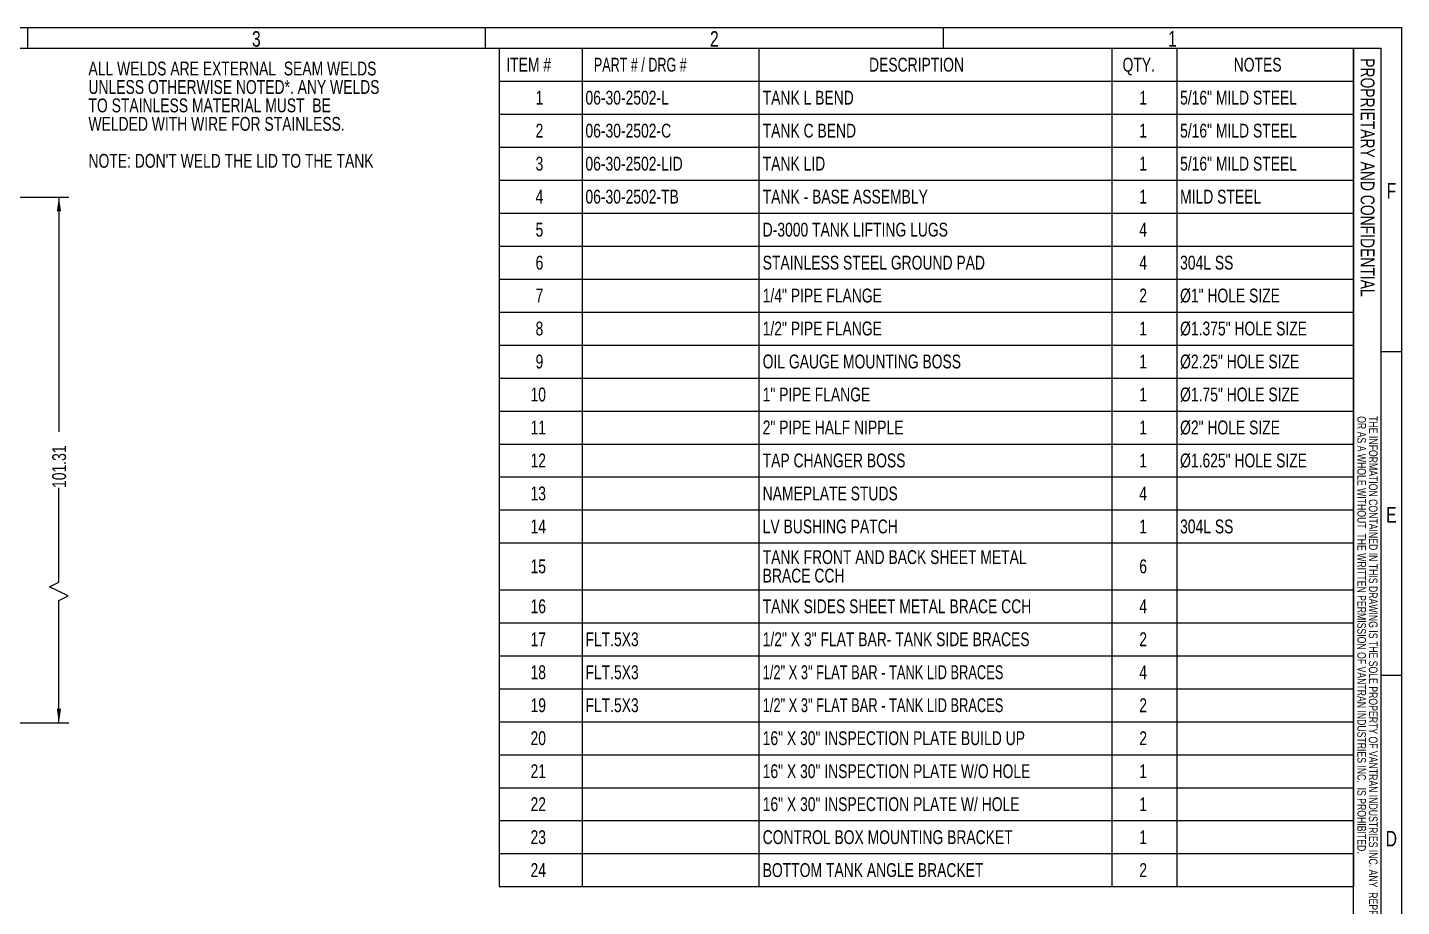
# Model space of a CAD drawing. Header units: inches. Extents: x 0 to 430, y 0 to 304.
# Drawn here: x 215 to 429.9, y 166.5 to 304 of the extents above; entities that cross this region are included whole.
import ezdxf

# ---------------------------------------------------------------- set-up
doc = ezdxf.new("R2010")
doc.units = ezdxf.units.IN
doc.header["$LTSCALE"] = 26
doc.header["$MEASUREMENT"] = 0
doc.layers.add('FORMAT', color=7, linetype='Continuous')
doc.styles.add('SLDTEXTSTYLE0', font='TXT', dxfattribs={"width": 0.75})
doc.styles.add('SLDTEXTSTYLE2', font='TXT', dxfattribs={"width": 0.678571})
doc.styles.add('SLDTEXTSTYLE3', font='TXT', dxfattribs={"width": 0.694444})
doc.dimstyles.new('SLDDIMSTYLE1', dxfattribs={"dimtxt": 2.208984, "dimasz": 2.208984, "dimexe": 0, "dimexo": 0.0625, "dimgap": 0.552246, "dimtad": 0, "dimrnd": 1e-09, "dimzin": 12, "dimdsep": 46, "dimtxsty": 'SLDTEXTSTYLE0', "dimsah": 1, "dimcen": 0.09, "dimadec": 0, "dimazin": 3, "dimtfac": 1, "dimtofl": 0, "dimtmove": 0, "dimatfit": 3, "dimfxl": 0, "dimfrac": 2, "dimtolj": 1, "dimtzin": 12, "dimarcsym": 0})

# ---------------------------------------------------------------- blocks, each defined once
blk = doc.blocks.new('SW_NOTE_0')
at = {"layer": 'FORMAT', "color": 0, "char_height": 2.1667, "attachment_point": 1, "style": 'SLDTEXTSTYLE0'}
for s, insert in [('ALL WELDS ARE EXTERNAL  SEAM WELDS', (0, 2.79)), ('UNLESS OTHERWISE NOTED*. ANY WELDS', (0, -0.1)), ('TO STAINLESS MATERIAL MUST  BE', (0, -2.98)), ('WELDED WITH WIRE FOR STAINLESS.', (0, -5.87)), ("NOTE: DON'T WELD THE LID TO THE TANK", (0, -11.65))]:
    blk.add_mtext(s, dxfattribs=dict(at, insert=insert))
blk = doc.blocks.new('SW_NOTE_0_1')
at = {"color": 0, "linetype": 'Continuous', "lineweight": 0, "attachment_point": 1, "rotation": 270, "style": 'SLDTEXTSTYLE0'}
for s, insert, char_height in [('OR AS A WHOLE WITHOUT  THE WRITTEN PERMISSION OF VANTRAN INDUSTRIES INC.  IS PROHIBITED.', (-0.06, 0), 1.3542), ('THE INFORMATION CONTAINED IN THIS DRAWING IS THE SOLE PROPERTY OF VANTRAN INDUSTRIES INC. ANY  REPRODUCTION IN PART', (1.75, 0), 1.35417)]:
    blk.add_mtext(s, dxfattribs=dict(at, insert=insert, char_height=char_height))
blk = doc.blocks.new('SW_TABLEANNOTATION_0')
at = {"layer": 'FORMAT', "color": 0}
for p, q in [((0, 0), (0, -5.16)), ((0, 0), (13, 0)), ((13, 0), (13, -5.16)), ((13, 0), (40.62, 0)), ((40.62, 0), (40.62, -5.16)), ((40.62, 0), (95.87, 0)), ((95.87, 0), (95.87, -5.16)), ((95.87, 0), (106.03, 0)), ((106.03, 0), (106.03, -5.16)), ((106.03, 0), (133.66, 0)), ((133.66, 0), (133.66, -5.16)), ((0, -5.16), (13, -5.16)), ((0, -5.16), (0, -10.32)), ((13, -5.16), (40.62, -5.16)), ((13, -5.16), (13, -10.32)), ((40.62, -5.16), (95.87, -5.16)), ((40.62, -5.16), (40.62, -10.32)), ((95.87, -5.16), (106.03, -5.16)), ((95.87, -5.16), (95.87, -10.32)), ((106.03, -5.16), (133.66, -5.16)), ((106.03, -5.16), (106.03, -10.32)), ((133.66, -5.16), (133.66, -10.32)), ((0, -10.32), (0, -15.48)), ((0, -10.32), (13, -10.32)), ((13, -10.32), (13, -15.48)), ((13, -10.32), (40.62, -10.32)), ((40.62, -10.32), (40.62, -15.48)), ((40.62, -10.32), (95.87, -10.32)), ((95.87, -10.32), (95.87, -15.48)), ((95.87, -10.32), (106.03, -10.32)), ((106.03, -10.32), (106.03, -15.48)), ((106.03, -10.32), (133.66, -10.32)), ((133.66, -10.32), (133.66, -15.48)), ((0, -15.48), (0, -20.64)), ((0, -15.48), (13, -15.48)), ((13, -15.48), (13, -20.64)), ((13, -15.48), (40.62, -15.48)), ((40.62, -15.48), (40.62, -20.64)), ((40.62, -15.48), (95.87, -15.48)), ((95.87, -15.48), (95.87, -20.64)), ((95.87, -15.48), (106.03, -15.48)), ((106.03, -15.48), (106.03, -20.64)), ((106.03, -15.48), (133.66, -15.48)), ((133.66, -15.48), (133.66, -20.64)), ((0, -20.64), (0, -25.79)), ((0, -20.64), (13, -20.64)), ((13, -20.64), (13, -25.79)), ((13, -20.64), (40.62, -20.64)), ((40.62, -20.64), (40.62, -25.79)), ((40.62, -20.64), (95.87, -20.64)), ((95.87, -20.64), (95.87, -25.79)), ((95.87, -20.64), (106.03, -20.64)), ((106.03, -20.64), (106.03, -25.79)), ((106.03, -20.64), (133.66, -20.64)), ((133.66, -20.64), (133.66, -25.79)), ((0, -25.79), (0, -30.95)), ((0, -25.79), (13, -25.79)), ((13, -25.79), (13, -30.95)), ((13, -25.79), (40.62, -25.79)), ((40.62, -25.79), (40.62, -30.95)), ((40.62, -25.79), (95.87, -25.79)), ((95.87, -25.79), (95.87, -30.95)), ((95.87, -25.79), (106.03, -25.79)), ((106.03, -25.79), (106.03, -30.95)), ((106.03, -25.79), (133.66, -25.79)), ((133.66, -25.79), (133.66, -30.95)), ((0, -30.95), (0, -36.11)), ((0, -30.95), (13, -30.95)), ((13, -30.95), (13, -36.11)), ((13, -30.95), (40.62, -30.95)), ((40.62, -30.95), (40.62, -36.11)), ((40.62, -30.95), (95.87, -30.95)), ((95.87, -30.95), (95.87, -36.11)), ((95.87, -30.95), (106.03, -30.95)), ((106.03, -30.95), (106.03, -36.11)), ((106.03, -30.95), (133.66, -30.95)), ((133.66, -30.95), (133.66, -36.11)), ((0, -36.11), (0, -41.27)), ((0, -36.11), (13, -36.11)), ((13, -36.11), (13, -41.27)), ((13, -36.11), (40.62, -36.11)), ((40.62, -36.11), (40.62, -41.27)), ((40.62, -36.11), (95.87, -36.11)), ((95.87, -36.11), (95.87, -41.27)), ((95.87, -36.11), (106.03, -36.11)), ((106.03, -36.11), (106.03, -41.27)), ((106.03, -36.11), (133.66, -36.11)), ((133.66, -36.11), (133.66, -41.27)), ((0, -41.27), (0, -46.43)), ((0, -41.27), (13, -41.27)), ((13, -41.27), (13, -46.43)), ((13, -41.27), (40.62, -41.27)), ((40.62, -41.27), (40.62, -46.43)), ((40.62, -41.27), (95.87, -41.27)), ((95.87, -41.27), (95.87, -46.43)), ((95.87, -41.27), (106.03, -41.27)), ((106.03, -41.27), (106.03, -46.43)), ((106.03, -41.27), (133.66, -41.27)), ((133.66, -41.27), (133.66, -46.43)), ((0, -46.43), (0, -51.59)), ((0, -46.43), (13, -46.43)), ((13, -46.43), (13, -51.59)), ((13, -46.43), (40.62, -46.43)), ((40.62, -46.43), (40.62, -51.59)), ((40.62, -46.43), (95.87, -46.43)), ((95.87, -46.43), (95.87, -51.59)), ((95.87, -46.43), (106.03, -46.43)), ((106.03, -46.43), (106.03, -51.59)), ((106.03, -46.43), (133.66, -46.43)), ((133.66, -46.43), (133.66, -51.59)), ((0, -51.59), (0, -56.75)), ((0, -51.59), (13, -51.59)), ((13, -51.59), (13, -56.75)), ((13, -51.59), (40.62, -51.59)), ((40.62, -51.59), (40.62, -56.75)), ((40.62, -51.59), (95.87, -51.59)), ((95.87, -51.59), (95.87, -56.75)), ((95.87, -51.59), (106.03, -51.59)), ((106.03, -51.59), (106.03, -56.75)), ((106.03, -51.59), (133.66, -51.59)), ((133.66, -51.59), (133.66, -56.75)), ((0, -56.75), (0, -61.91)), ((0, -56.75), (13, -56.75)), ((13, -56.75), (13, -61.91)), ((13, -56.75), (40.62, -56.75)), ((40.62, -56.75), (40.62, -61.91)), ((40.62, -56.75), (95.87, -56.75)), ((95.87, -56.75), (95.87, -61.91)), ((95.87, -56.75), (106.03, -56.75)), ((106.03, -56.75), (106.03, -61.91)), ((106.03, -56.75), (133.66, -56.75)), ((133.66, -56.75), (133.66, -61.91)), ((0, -61.91), (0, -67.07)), ((0, -61.91), (13, -61.91)), ((13, -61.91), (13, -67.07)), ((13, -61.91), (40.62, -61.91)), ((40.62, -61.91), (40.62, -67.07)), ((40.62, -61.91), (95.87, -61.91)), ((95.87, -61.91), (95.87, -67.07)), ((95.87, -61.91), (106.03, -61.91)), ((106.03, -61.91), (106.03, -67.07)), ((106.03, -61.91), (133.66, -61.91)), ((133.66, -61.91), (133.66, -67.07)), ((0, -67.07), (0, -72.22)), ((0, -67.07), (13, -67.07)), ((13, -67.07), (13, -72.22)), ((13, -67.07), (40.62, -67.07)), ((40.62, -67.07), (40.62, -72.22)), ((40.62, -67.07), (95.87, -67.07)), ((95.87, -67.07), (95.87, -72.22)), ((95.87, -67.07), (106.03, -67.07)), ((106.03, -67.07), (106.03, -72.22)), ((106.03, -67.07), (133.66, -67.07)), ((133.66, -67.07), (133.66, -72.22)), ((0, -72.22), (0, -77.38)), ((0, -72.22), (13, -72.22)), ((13, -72.22), (13, -77.38)), ((13, -72.22), (40.62, -72.22)), ((40.62, -72.22), (40.62, -77.38)), ((40.62, -72.22), (95.87, -72.22)), ((95.87, -72.22), (95.87, -77.38)), ((95.87, -72.22), (106.03, -72.22)), ((106.03, -72.22), (106.03, -77.38)), ((106.03, -72.22), (133.66, -72.22)), ((133.66, -72.22), (133.66, -77.38)), ((0, -77.38), (0, -84.72)), ((0, -77.38), (13, -77.38)), ((13, -77.38), (13, -84.72)), ((13, -77.38), (40.62, -77.38)), ((40.62, -77.38), (40.62, -84.72)), ((40.62, -77.38), (95.87, -77.38)), ((95.87, -77.38), (95.87, -84.72)), ((95.87, -77.38), (106.03, -77.38)), ((106.03, -77.38), (106.03, -84.72)), ((106.03, -77.38), (133.66, -77.38)), ((133.66, -77.38), (133.66, -84.72)), ((0, -84.72), (0, -89.88)), ((0, -84.72), (13, -84.72)), ((13, -84.72), (13, -89.88)), ((13, -84.72), (40.62, -84.72)), ((40.62, -84.72), (40.62, -89.88)), ((40.62, -84.72), (95.87, -84.72)), ((95.87, -84.72), (95.87, -89.88)), ((95.87, -84.72), (106.03, -84.72)), ((106.03, -84.72), (106.03, -89.88)), ((106.03, -84.72), (133.66, -84.72)), ((133.66, -84.72), (133.66, -89.88)), ((0, -89.88), (0, -95.04)), ((0, -89.88), (13, -89.88)), ((13, -89.88), (13, -95.04)), ((13, -89.88), (40.62, -89.88)), ((40.62, -89.88), (40.62, -95.04)), ((40.62, -89.88), (95.87, -89.88)), ((95.87, -89.88), (95.87, -95.04)), ((95.87, -89.88), (106.03, -89.88)), ((106.03, -89.88), (106.03, -95.04)), ((106.03, -89.88), (133.66, -89.88)), ((133.66, -89.88), (133.66, -95.04)), ((0, -95.04), (0, -100.2)), ((0, -95.04), (13, -95.04)), ((13, -95.04), (13, -100.2)), ((13, -95.04), (40.62, -95.04)), ((40.62, -95.04), (40.62, -100.2)), ((40.62, -95.04), (95.87, -95.04)), ((95.87, -95.04), (95.87, -100.2)), ((95.87, -95.04), (106.03, -95.04)), ((106.03, -95.04), (106.03, -100.2)), ((106.03, -95.04), (133.66, -95.04)), ((133.66, -95.04), (133.66, -100.2)), ((0, -100.2), (0, -105.36)), ((0, -100.2), (13, -100.2)), ((13, -100.2), (13, -105.36)), ((13, -100.2), (40.62, -100.2)), ((40.62, -100.2), (40.62, -105.36)), ((40.62, -100.2), (95.87, -100.2)), ((95.87, -100.2), (95.87, -105.36)), ((95.87, -100.2), (106.03, -100.2)), ((106.03, -100.2), (106.03, -105.36)), ((106.03, -100.2), (133.66, -100.2)), ((133.66, -100.2), (133.66, -105.36)), ((0, -105.36), (0, -110.52)), ((0, -105.36), (13, -105.36)), ((13, -105.36), (13, -110.52)), ((13, -105.36), (40.62, -105.36)), ((40.62, -105.36), (40.62, -110.52)), ((40.62, -105.36), (95.87, -105.36)), ((95.87, -105.36), (95.87, -110.52)), ((95.87, -105.36), (106.03, -105.36)), ((106.03, -105.36), (106.03, -110.52)), ((106.03, -105.36), (133.66, -105.36)), ((133.66, -105.36), (133.66, -110.52)), ((0, -110.52), (0, -115.67)), ((0, -110.52), (13, -110.52)), ((13, -110.52), (13, -115.67)), ((13, -110.52), (40.62, -110.52)), ((40.62, -110.52), (40.62, -115.67)), ((40.62, -110.52), (95.87, -110.52)), ((95.87, -110.52), (95.87, -115.67)), ((95.87, -110.52), (106.03, -110.52)), ((106.03, -110.52), (106.03, -115.67)), ((106.03, -110.52), (133.66, -110.52)), ((133.66, -110.52), (133.66, -115.67)), ((0, -115.67), (0, -120.83)), ((0, -115.67), (13, -115.67)), ((13, -115.67), (13, -120.83)), ((13, -115.67), (40.62, -115.67)), ((40.62, -115.67), (40.62, -120.83)), ((40.62, -115.67), (95.87, -115.67)), ((95.87, -115.67), (95.87, -120.83)), ((95.87, -115.67), (106.03, -115.67)), ((106.03, -115.67), (106.03, -120.83)), ((106.03, -115.67), (133.66, -115.67)), ((133.66, -115.67), (133.66, -120.83)), ((0, -120.83), (0, -125.99)), ((0, -120.83), (13, -120.83)), ((13, -120.83), (13, -125.99)), ((13, -120.83), (40.62, -120.83)), ((40.62, -120.83), (40.62, -125.99)), ((40.62, -120.83), (95.87, -120.83)), ((95.87, -120.83), (95.87, -125.99)), ((95.87, -120.83), (106.03, -120.83)), ((106.03, -120.83), (106.03, -125.99)), ((106.03, -120.83), (133.66, -120.83)), ((133.66, -120.83), (133.66, -125.99)), ((0, -125.99), (0, -131.15)), ((0, -125.99), (13, -125.99)), ((13, -125.99), (13, -131.15)), ((13, -125.99), (40.62, -125.99)), ((40.62, -125.99), (40.62, -131.15)), ((40.62, -125.99), (95.87, -125.99)), ((95.87, -125.99), (95.87, -131.15)), ((95.87, -125.99), (106.03, -125.99)), ((106.03, -125.99), (106.03, -131.15)), ((106.03, -125.99), (133.66, -125.99)), ((133.66, -125.99), (133.66, -131.15)), ((0, -131.15), (13, -131.15)), ((13, -131.15), (40.62, -131.15)), ((40.62, -131.15), (95.87, -131.15)), ((95.87, -131.15), (106.03, -131.15)), ((106.03, -131.15), (133.66, -131.15))]:
    blk.add_line(p, q, dxfattribs=at)
at = {"layer": 'FORMAT', "color": 0, "attachment_point": 1}
for s, insert, char_height, style in [('ITEM #', (1.13, -1.49), 2.167, 'SLDTEXTSTYLE0'), ('PART # / DRG #', (14.83, -1.49), 2.1667, 'SLDTEXTSTYLE2'), ('DESCRIPTION', (57.88, -1.49), 2.1667, 'SLDTEXTSTYLE0'), ('QTY.', (97.54, -1.49), 2.167, 'SLDTEXTSTYLE0'), ('NOTES', (114.93, -1.49), 2.167, 'SLDTEXTSTYLE0'), ('1', (5.71, -6.65), 2.17, 'SLDTEXTSTYLE0'), ('06-30-2502-L', (13.51, -6.65), 2.1667, 'SLDTEXTSTYLE0'), ('TANK L BEND', (41.24, -6.65), 2.1667, 'SLDTEXTSTYLE0'), ('1', (100.16, -6.65), 2.17, 'SLDTEXTSTYLE0'), ('5/16" MILD STEEL', (106.54, -6.65), 2.1667, 'SLDTEXTSTYLE0'), ('2', (5.71, -11.81), 2.17, 'SLDTEXTSTYLE0'), ('06-30-2502-C', (13.51, -11.81), 2.1667, 'SLDTEXTSTYLE0'), ('TANK C BEND', (41.24, -11.81), 2.1667, 'SLDTEXTSTYLE0'), ('1', (100.16, -11.81), 2.17, 'SLDTEXTSTYLE0'), ('5/16" MILD STEEL', (106.54, -11.81), 2.1667, 'SLDTEXTSTYLE0'), ('3', (5.71, -16.97), 2.17, 'SLDTEXTSTYLE0'), ('06-30-2502-LID', (13.51, -16.97), 2.1667, 'SLDTEXTSTYLE0'), ('TANK LID', (41.24, -16.97), 2.167, 'SLDTEXTSTYLE0'), ('1', (100.16, -16.97), 2.17, 'SLDTEXTSTYLE0'), ('5/16" MILD STEEL', (106.54, -16.97), 2.1667, 'SLDTEXTSTYLE0'), ('4', (5.71, -22.13), 2.17, 'SLDTEXTSTYLE0'), ('06-30-2502-TB', (13.51, -22.13), 2.1667, 'SLDTEXTSTYLE0'), ('TANK - BASE ASSEMBLY', (41.24, -22.13), 2.1667, 'SLDTEXTSTYLE0'), ('1', (100.16, -22.13), 2.17, 'SLDTEXTSTYLE0'), ('MILD STEEL', (106.54, -22.13), 2.167, 'SLDTEXTSTYLE0'), ('5', (5.71, -27.29), 2.17, 'SLDTEXTSTYLE0'), ('D-3000 TANK LIFTING LUGS', (41.24, -27.29), 2.1667, 'SLDTEXTSTYLE0'), ('4', (100.16, -27.29), 2.17, 'SLDTEXTSTYLE0'), ('6', (5.71, -32.45), 2.17, 'SLDTEXTSTYLE0'), ('STAINLESS STEEL GROUND PAD', (41.24, -32.45), 2.1667, 'SLDTEXTSTYLE0'), ('4', (100.16, -32.45), 2.17, 'SLDTEXTSTYLE0'), ('304L SS', (106.54, -32.45), 2.167, 'SLDTEXTSTYLE0'), ('7', (5.71, -37.6), 2.17, 'SLDTEXTSTYLE0'), ('1/4" PIPE FLANGE', (41.24, -37.6), 2.1667, 'SLDTEXTSTYLE0'), ('2', (100.16, -37.6), 2.17, 'SLDTEXTSTYLE0'), ('Ø1" HOLE SIZE', (106.54, -37.6), 2.1667, 'SLDTEXTSTYLE0'), ('8', (5.71, -42.76), 2.17, 'SLDTEXTSTYLE0'), ('1/2" PIPE FLANGE', (41.24, -42.76), 2.1667, 'SLDTEXTSTYLE0'), ('1', (100.16, -42.76), 2.17, 'SLDTEXTSTYLE0'), ('Ø1.375" HOLE SIZE', (106.54, -42.76), 2.1667, 'SLDTEXTSTYLE0'), ('9', (5.71, -47.92), 2.17, 'SLDTEXTSTYLE0'), ('OIL GAUGE MOUNTING BOSS', (41.24, -47.92), 2.1667, 'SLDTEXTSTYLE0'), ('1', (100.16, -47.92), 2.17, 'SLDTEXTSTYLE0'), ('Ø2.25" HOLE SIZE', (106.54, -47.92), 2.1667, 'SLDTEXTSTYLE0'), ('10', (4.92, -53.08), 2.167, 'SLDTEXTSTYLE0'), ('1" PIPE FLANGE', (41.24, -53.08), 2.1667, 'SLDTEXTSTYLE0'), ('1', (100.16, -53.08), 2.17, 'SLDTEXTSTYLE0'), ('Ø1.75" HOLE SIZE', (106.54, -53.08), 2.1667, 'SLDTEXTSTYLE0'), ('11', (4.92, -58.24), 2.167, 'SLDTEXTSTYLE0'), ('2" PIPE HALF NIPPLE', (41.24, -58.24), 2.1667, 'SLDTEXTSTYLE0'), ('1', (100.16, -58.24), 2.17, 'SLDTEXTSTYLE0'), ('Ø2" HOLE SIZE', (106.54, -58.24), 2.1667, 'SLDTEXTSTYLE0'), ('12', (4.92, -63.4), 2.167, 'SLDTEXTSTYLE0'), ('TAP CHANGER BOSS', (41.24, -63.4), 2.1667, 'SLDTEXTSTYLE0'), ('1', (100.16, -63.4), 2.17, 'SLDTEXTSTYLE0'), ('Ø1.625" HOLE SIZE', (106.54, -63.4), 2.1667, 'SLDTEXTSTYLE0'), ('13', (4.92, -68.56), 2.167, 'SLDTEXTSTYLE0'), ('NAMEPLATE STUDS', (41.24, -68.56), 2.1667, 'SLDTEXTSTYLE0'), ('4', (100.16, -68.56), 2.17, 'SLDTEXTSTYLE0'), ('14', (4.92, -73.72), 2.167, 'SLDTEXTSTYLE0'), ('LV BUSHING PATCH', (41.24, -73.72), 2.1667, 'SLDTEXTSTYLE0'), ('1', (100.16, -73.72), 2.17, 'SLDTEXTSTYLE0'), ('304L SS', (106.54, -73.72), 2.167, 'SLDTEXTSTYLE0'), ('TANK FRONT AND BACK SHEET METAL', (41.24, -78.52), 2.1667, 'SLDTEXTSTYLE0'), ('15', (4.92, -79.96), 2.167, 'SLDTEXTSTYLE0'), ('BRACE CCH', (41.24, -81.41), 2.167, 'SLDTEXTSTYLE0'), ('6', (100.16, -79.96), 2.17, 'SLDTEXTSTYLE0'), ('16', (4.92, -86.21), 2.167, 'SLDTEXTSTYLE0'), ('TANK SIDES SHEET METAL BRACE CCH', (41.24, -86.21), 2.1667, 'SLDTEXTSTYLE0'), ('4', (100.16, -86.21), 2.17, 'SLDTEXTSTYLE0'), ('17', (4.92, -91.37), 2.167, 'SLDTEXTSTYLE0'), ('FLT.5X3', (13.51, -91.37), 2.167, 'SLDTEXTSTYLE0'), ('1/2" X 3" FLAT BAR- TANK SIDE BRACES', (41.24, -91.37), 2.1667, 'SLDTEXTSTYLE0'), ('2', (100.16, -91.37), 2.17, 'SLDTEXTSTYLE0'), ('18', (4.92, -96.53), 2.167, 'SLDTEXTSTYLE0'), ('FLT.5X3', (13.51, -96.53), 2.167, 'SLDTEXTSTYLE0'), ('1/2" X 3" FLAT BAR - TANK LID BRACES', (41.24, -96.53), 2.1667, 'SLDTEXTSTYLE3'), ('4', (100.16, -96.53), 2.17, 'SLDTEXTSTYLE0'), ('19', (4.92, -101.69), 2.167, 'SLDTEXTSTYLE0'), ('FLT.5X3', (13.51, -101.69), 2.167, 'SLDTEXTSTYLE0'), ('1/2" X 3" FLAT BAR - TANK LID BRACES', (41.24, -101.69), 2.1667, 'SLDTEXTSTYLE3'), ('2', (100.16, -101.69), 2.17, 'SLDTEXTSTYLE0'), ('20', (4.92, -106.85), 2.167, 'SLDTEXTSTYLE0'), ('16" X 30" INSPECTION PLATE BUILD UP', (41.24, -106.85), 2.1667, 'SLDTEXTSTYLE0'), ('2', (100.16, -106.85), 2.17, 'SLDTEXTSTYLE0'), ('21', (4.92, -112.01), 2.167, 'SLDTEXTSTYLE0'), ('16" X 30" INSPECTION PLATE W/O HOLE', (41.24, -112.01), 2.1667, 'SLDTEXTSTYLE0'), ('1', (100.16, -112.01), 2.17, 'SLDTEXTSTYLE0'), ('22', (4.92, -117.17), 2.167, 'SLDTEXTSTYLE0'), ('16" X 30" INSPECTION PLATE W/ HOLE', (41.24, -117.17), 2.1667, 'SLDTEXTSTYLE0'), ('1', (100.16, -117.17), 2.17, 'SLDTEXTSTYLE0'), ('23', (4.92, -122.33), 2.167, 'SLDTEXTSTYLE0'), ('CONTROL BOX MOUNTING BRACKET', (41.24, -122.33), 2.1667, 'SLDTEXTSTYLE0'), ('1', (100.16, -122.33), 2.17, 'SLDTEXTSTYLE0'), ('24', (4.92, -127.48), 2.167, 'SLDTEXTSTYLE0'), ('BOTTOM TANK ANGLE BRACKET', (41.24, -127.48), 2.1667, 'SLDTEXTSTYLE0'), ('2', (100.16, -127.48), 2.17, 'SLDTEXTSTYLE0')]:
    blk.add_mtext(s, dxfattribs=dict(at, insert=insert, char_height=char_height, style=style))
blk = doc.blocks.new('_D_108')
at = {"layer": 'FORMAT'}
for p, q in [((203.52, 277.47), (221.44, 277.47)), ((219.88, 277.47), (219.88, 240.74)), ((219.88, 217.25), (219.88, 231.98)), ((218.43, 216.53), (219.88, 217.25)), ((221.32, 215.08), (218.43, 216.53)), ((219.88, 214.36), (221.32, 215.08)), ((219.88, 195.25), (219.88, 214.36)), ((203.52, 195.25), (221.44, 195.25))]:
    blk.add_line(p, q, dxfattribs=at)
for points in [[(219.88, 277.47), (219.54, 275.27), (220.22, 275.27)], [(219.88, 195.25), (220.22, 197.46), (219.54, 197.46)]]:
    blk.add_solid(points, dxfattribs=at)
at = {"layer": 'FORMAT', "insert": (218.83, 231.98), "char_height": 2.167, "attachment_point": 1, "rotation": 90, "style": 'SLDTEXTSTYLE0'}
blk.add_mtext('101.31', dxfattribs=at)

msp = doc.modelspace()

# ---------------------------------------------------------------- linework, layer by layer
at = {"layer": 'FORMAT', "linetype": 'Continuous', "lineweight": 25}
for p, q in [((0, 304.016), (429.921, 304.016)), ((214.961, 304.017), (214.961, 300.765)), ((286.614, 300.766), (286.614, 304.016)), ((358.268, 300.766), (358.268, 304.016)), ((429.921, 304.016), (429.921, 0)), ((3.25, 300.766), (426.671, 300.766)), ((426.671, 300.766), (426.671, 3.25)), ((426.671, 253.346), (429.921, 253.346)), ((426.671, 202.677), (429.921, 202.677))]:
    msp.add_line(p, q, dxfattribs=at)
at = {"layer": 'FORMAT', "color": 7}
msp.add_line((422.396, 37.375), (422.396, 300.766), dxfattribs=at)

# ---------------------------------------------------------------- block references
at = {"color": 7, "linetype": 'Continuous', "lineweight": 0}
msp.add_blockref('SW_NOTE_0_1', (424.419, 243.205), dxfattribs=at)
at = {"layer": 'FORMAT'}
for name, p in [('SW_TABLEANNOTATION_0', (288.739, 300.766)), ('SW_NOTE_0', (224.506, 295.89))]:
    msp.add_blockref(name, p, dxfattribs=at)

# ---------------------------------------------------------------- texts
at = {"color": 7, "linetype": 'Continuous', "lineweight": 0, "insert": (425.696, 299.21), "char_height": 2.16667, "attachment_point": 1, "rotation": 270, "style": 'SLDTEXTSTYLE0'}
msp.add_mtext('PROPRIETARY AND CONFIDENTIAL', dxfattribs=at)
at = {"layer": 'FORMAT', "char_height": 2.438, "attachment_point": 2, "style": 'SLDTEXTSTYLE0'}
for s, insert in [('3', (250.762, 303.448)), ('2', (322.416, 303.448)), ('1', (394.069, 303.448)), ('F', (428.349, 279.673)), ('E', (428.332, 229.004)), ('D', (428.335, 178.334))]:
    msp.add_mtext(s, dxfattribs=dict(at, insert=insert))

# ---------------------------------------------------------------- dimensions: what is measured, and where the dimension line sits
at = {"layer": 'FORMAT'}
dim = msp.add_linear_dim(base=(219.876, 195.248), p1=(202.219, 277.474), p2=(202.219, 195.248), angle=90, text='101.31', dimstyle='SLDDIMSTYLE1', dxfattribs=at)
dim.commit()
dim.dimension.update_dxf_attribs({"geometry": '_D_108', "text_midpoint": (219.876, 236.361), "dimtype": 160})

doc.saveas('drawing.dxf')
